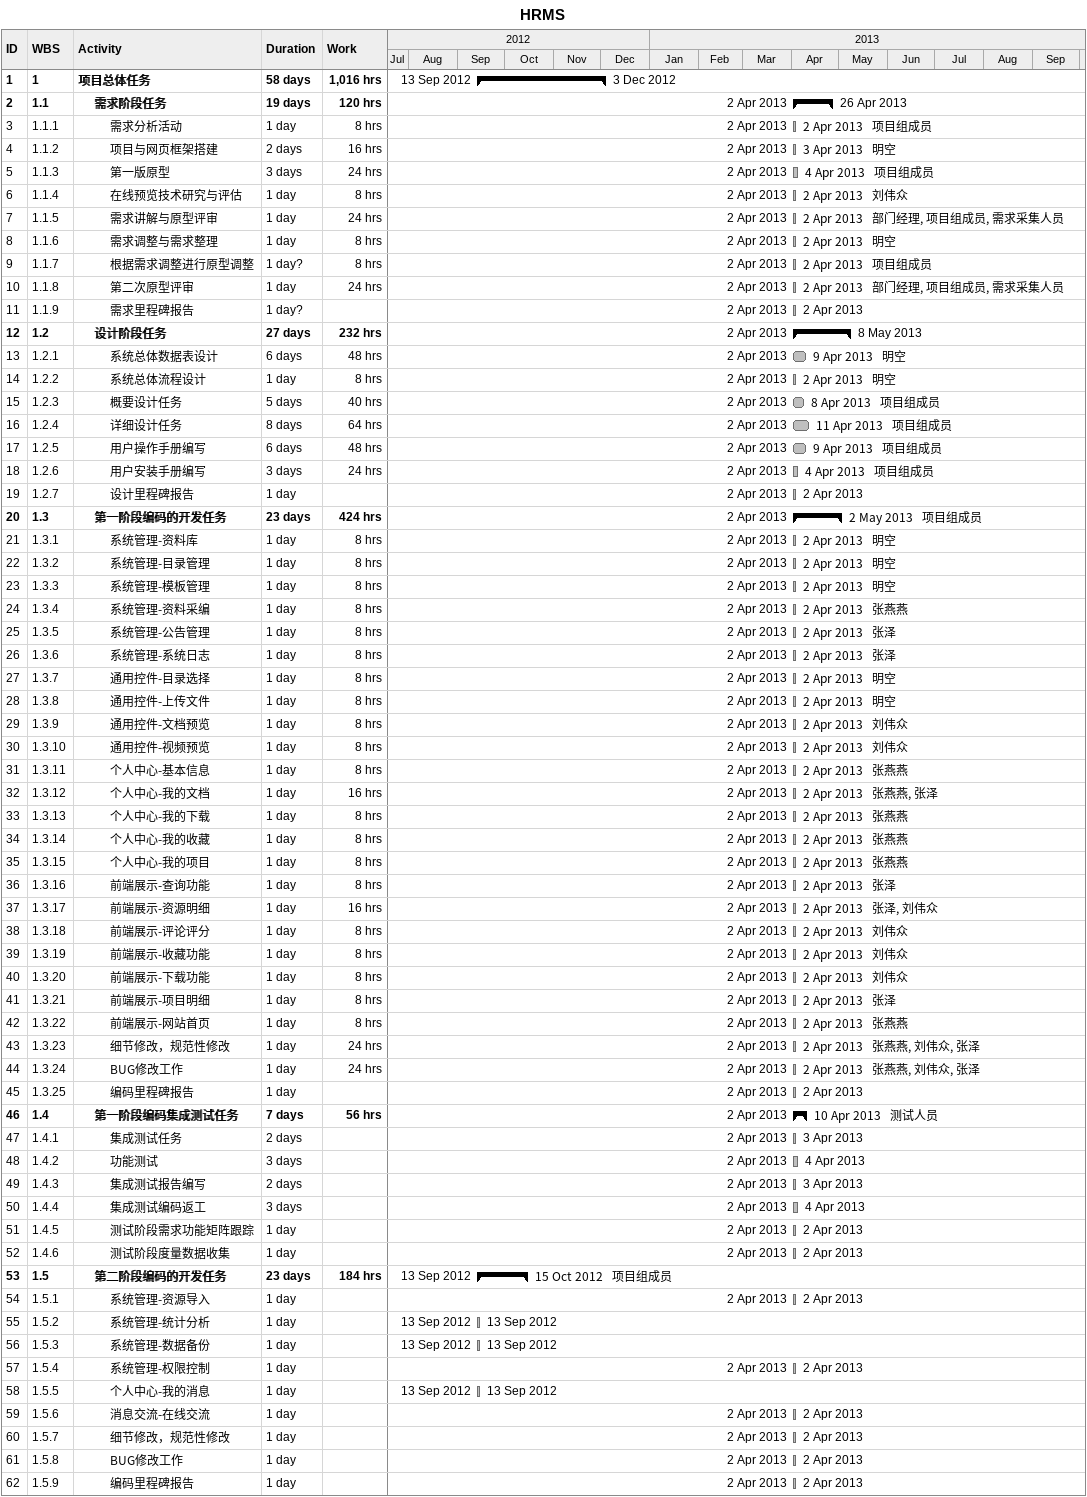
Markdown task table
HRMS

| ID | WBS | Task | Duration | Start | Finish | Resources | Work (h) |
|---|---|---|---|---|---|---|---|
| 1 | 1 | **项目总体任务** | 58d | 2012-09-13 | 2012-12-03 |  | 1016 |
| 2 | 1.1 | **需求阶段任务** | 19d | 2013-04-02 | 2013-04-26 |  | 120 |
| 3 | 1.1.1 | 需求分析活动 | 1d | 2013-04-02 | 2013-04-02 | 项目组成员 | 8 |
| 4 | 1.1.2 | 项目与网页框架搭建 | 2d | 2013-04-02 | 2013-04-03 | 明空 | 16 |
| 5 | 1.1.3 | 第一版原型 | 3d | 2013-04-02 | 2013-04-04 | 项目组成员 | 24 |
| 6 | 1.1.4 | 在线预览技术研究与评估 | 1d | 2013-04-02 | 2013-04-02 | 刘伟众 | 8 |
| 7 | 1.1.5 | 需求讲解与原型评审 | 1d | 2013-04-02 | 2013-04-02 | 部门经理, 项目组成员, 需求采集人员 | 24 |
| 8 | 1.1.6 | 需求调整与需求整理 | 1d | 2013-04-02 | 2013-04-02 | 明空 | 8 |
| 9 | 1.1.7 | 根据需求调整进行原型调整 | 1d? | 2013-04-02 | 2013-04-02 | 项目组成员 | 8 |
| 10 | 1.1.8 | 第二次原型评审 | 1d | 2013-04-02 | 2013-04-02 | 部门经理, 项目组成员, 需求采集人员 | 24 |
| 11 | 1.1.9 | 需求里程碑报告 | 1d? | 2013-04-02 | 2013-04-02 |  |  |
| 12 | 1.2 | **设计阶段任务** | 27d | 2013-04-02 | 2013-05-08 |  | 232 |
| 13 | 1.2.1 | 系统总体数据表设计 | 6d | 2013-04-02 | 2013-04-09 | 明空 | 48 |
| 14 | 1.2.2 | 系统总体流程设计 | 1d | 2013-04-02 | 2013-04-02 | 明空 | 8 |
| 15 | 1.2.3 | 概要设计任务 | 5d | 2013-04-02 | 2013-04-08 | 项目组成员 | 40 |
| 16 | 1.2.4 | 详细设计任务 | 8d | 2013-04-02 | 2013-04-11 | 项目组成员 | 64 |
| 17 | 1.2.5 | 用户操作手册编写 | 6d | 2013-04-02 | 2013-04-09 | 项目组成员 | 48 |
| 18 | 1.2.6 | 用户安装手册编写 | 3d | 2013-04-02 | 2013-04-04 | 项目组成员 | 24 |
| 19 | 1.2.7 | 设计里程碑报告 | 1d | 2013-04-02 | 2013-04-02 |  |  |
| 20 | 1.3 | **第一阶段编码的开发任务** | 23d | 2013-04-02 | 2013-05-02 | 项目组成员 | 424 |
| 21 | 1.3.1 | 系统管理-资料库 | 1d | 2013-04-02 | 2013-04-02 | 明空 | 8 |
| 22 | 1.3.2 | 系统管理-目录管理 | 1d | 2013-04-02 | 2013-04-02 | 明空 | 8 |
| 23 | 1.3.3 | 系统管理-模板管理 | 1d | 2013-04-02 | 2013-04-02 | 明空 | 8 |
| 24 | 1.3.4 | 系统管理-资料采编 | 1d | 2013-04-02 | 2013-04-02 | 张燕燕 | 8 |
| 25 | 1.3.5 | 系统管理-公告管理 | 1d | 2013-04-02 | 2013-04-02 | 张泽 | 8 |
| 26 | 1.3.6 | 系统管理-系统日志 | 1d | 2013-04-02 | 2013-04-02 | 张泽 | 8 |
| 27 | 1.3.7 | 通用控件-目录选择 | 1d | 2013-04-02 | 2013-04-02 | 明空 | 8 |
| 28 | 1.3.8 | 通用控件-上传文件 | 1d | 2013-04-02 | 2013-04-02 | 明空 | 8 |
| 29 | 1.3.9 | 通用控件-文档预览 | 1d | 2013-04-02 | 2013-04-02 | 刘伟众 | 8 |
| 30 | 1.3.10 | 通用控件-视频预览 | 1d | 2013-04-02 | 2013-04-02 | 刘伟众 | 8 |
| 31 | 1.3.11 | 个人中心-基本信息 | 1d | 2013-04-02 | 2013-04-02 | 张燕燕 | 8 |
| 32 | 1.3.12 | 个人中心-我的文档 | 1d | 2013-04-02 | 2013-04-02 | 张燕燕, 张泽 | 16 |
| 33 | 1.3.13 | 个人中心-我的下载 | 1d | 2013-04-02 | 2013-04-02 | 张燕燕 | 8 |
| 34 | 1.3.14 | 个人中心-我的收藏 | 1d | 2013-04-02 | 2013-04-02 | 张燕燕 | 8 |
| 35 | 1.3.15 | 个人中心-我的项目 | 1d | 2013-04-02 | 2013-04-02 | 张燕燕 | 8 |
| 36 | 1.3.16 | 前端展示-查询功能 | 1d | 2013-04-02 | 2013-04-02 | 张泽 | 8 |
| 37 | 1.3.17 | 前端展示-资源明细 | 1d | 2013-04-02 | 2013-04-02 | 张泽, 刘伟众 | 16 |
| 38 | 1.3.18 | 前端展示-评论评分 | 1d | 2013-04-02 | 2013-04-02 | 刘伟众 | 8 |
| 39 | 1.3.19 | 前端展示-收藏功能 | 1d | 2013-04-02 | 2013-04-02 | 刘伟众 | 8 |
| 40 | 1.3.20 | 前端展示-下载功能 | 1d | 2013-04-02 | 2013-04-02 | 刘伟众 | 8 |
| 41 | 1.3.21 | 前端展示-项目明细 | 1d | 2013-04-02 | 2013-04-02 | 张泽 | 8 |
| 42 | 1.3.22 | 前端展示-网站首页 | 1d | 2013-04-02 | 2013-04-02 | 张燕燕 | 8 |
| 43 | 1.3.23 | 细节修改，规范性修改 | 1d | 2013-04-02 | 2013-04-02 | 张燕燕, 刘伟众, 张泽 | 24 |
| 44 | 1.3.24 | BUG修改工作 | 1d | 2013-04-02 | 2013-04-02 | 张燕燕, 刘伟众, 张泽 | 24 |
| 45 | 1.3.25 | 编码里程碑报告 | 1d | 2013-04-02 | 2013-04-02 |  |  |
| 46 | 1.4 | **第一阶段编码集成测试任务** | 7d | 2013-04-02 | 2013-04-10 | 测试人员 | 56 |
| 47 | 1.4.1 | 集成测试任务 | 2d | 2013-04-02 | 2013-04-03 |  |  |
| 48 | 1.4.2 | 功能测试 | 3d | 2013-04-02 | 2013-04-04 |  |  |
| 49 | 1.4.3 | 集成测试报告编写 | 2d | 2013-04-02 | 2013-04-03 |  |  |
| 50 | 1.4.4 | 集成测试编码返工 | 3d | 2013-04-02 | 2013-04-04 |  |  |
| 51 | 1.4.5 | 测试阶段需求功能矩阵跟踪 | 1d | 2013-04-02 | 2013-04-02 |  |  |
| 52 | 1.4.6 | 测试阶段度量数据收集 | 1d | 2013-04-02 | 2013-04-02 |  |  |
| 53 | 1.5 | **第二阶段编码的开发任务** | 23d | 2012-09-13 | 2012-10-15 | 项目组成员 | 184 |
| 54 | 1.5.1 | 系统管理-资源导入 | 1d | 2013-04-02 | 2013-04-02 |  |  |
| 55 | 1.5.2 | 系统管理-统计分析 | 1d | 2012-09-13 | 2012-09-13 |  |  |
| 56 | 1.5.3 | 系统管理-数据备份 | 1d | 2012-09-13 | 2012-09-13 |  |  |
| 57 | 1.5.4 | 系统管理-权限控制 | 1d | 2013-04-02 | 2013-04-02 |  |  |
| 58 | 1.5.5 | 个人中心-我的消息 | 1d | 2012-09-13 | 2012-09-13 |  |  |
| 59 | 1.5.6 | 消息交流-在线交流 | 1d | 2013-04-02 | 2013-04-02 |  |  |
| 60 | 1.5.7 | 细节修改，规范性修改 | 1d | 2013-04-02 | 2013-04-02 |  |  |
| 61 | 1.5.8 | BUG修改工作 | 1d | 2013-04-02 | 2013-04-02 |  |  |
| 62 | 1.5.9 | 编码里程碑报告 | 1d | 2013-04-02 | 2013-04-02 |  |  |
